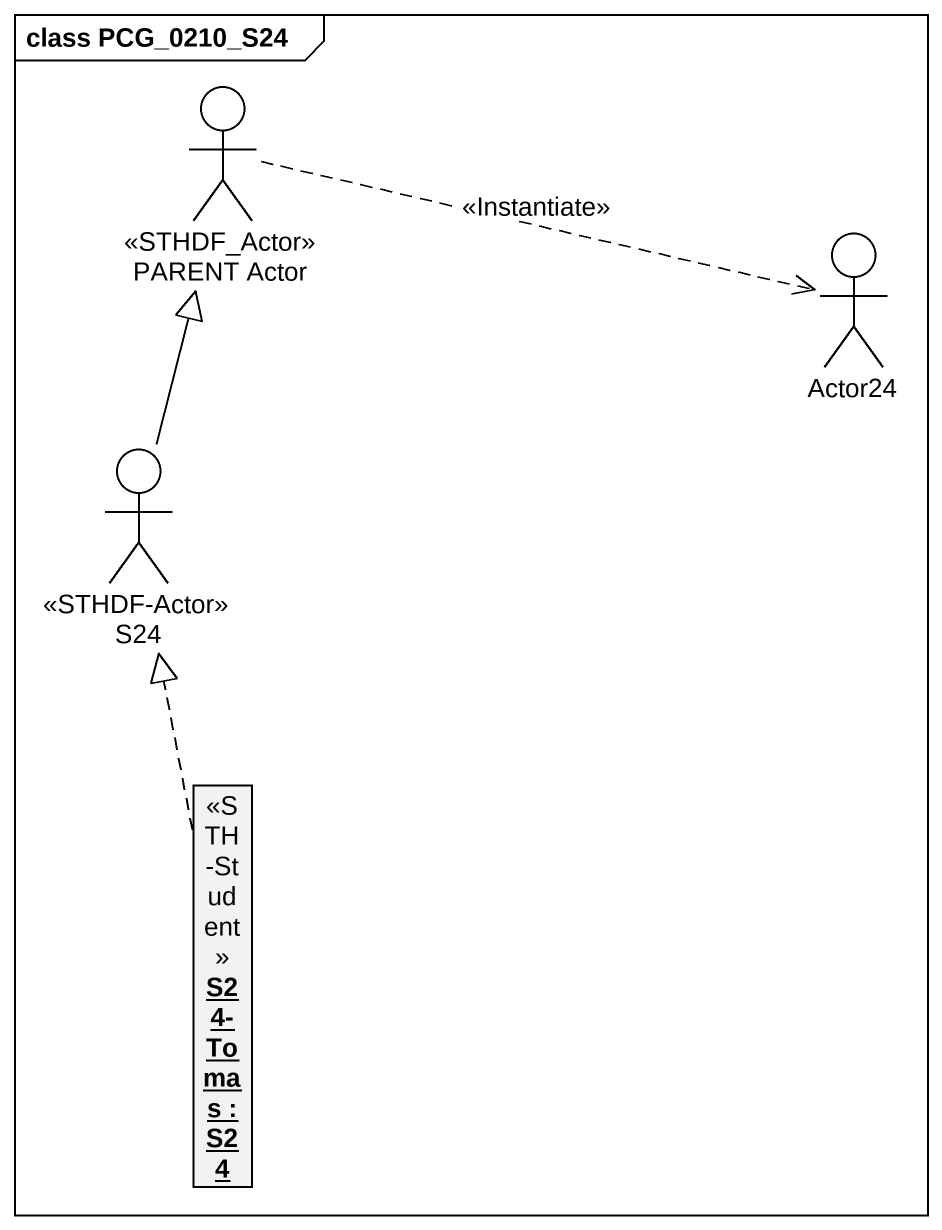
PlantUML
@startuml
mainframe class PCG_0210_S24
allowmixing
hide circle
hide empty members
actor "PARENT Actor" as PARENT_Actor <<STHDF_Actor>>
actor Actor24
actor S24 <<STHDF-Actor>>
object "S24-Tomas : S24" as S24_Tomas <<STH-Student>>
PARENT_Actor .right.> Actor24 : <<Instantiate>>
S24 -up-|> PARENT_Actor
S24_Tomas .up.|> S24
@enduml
